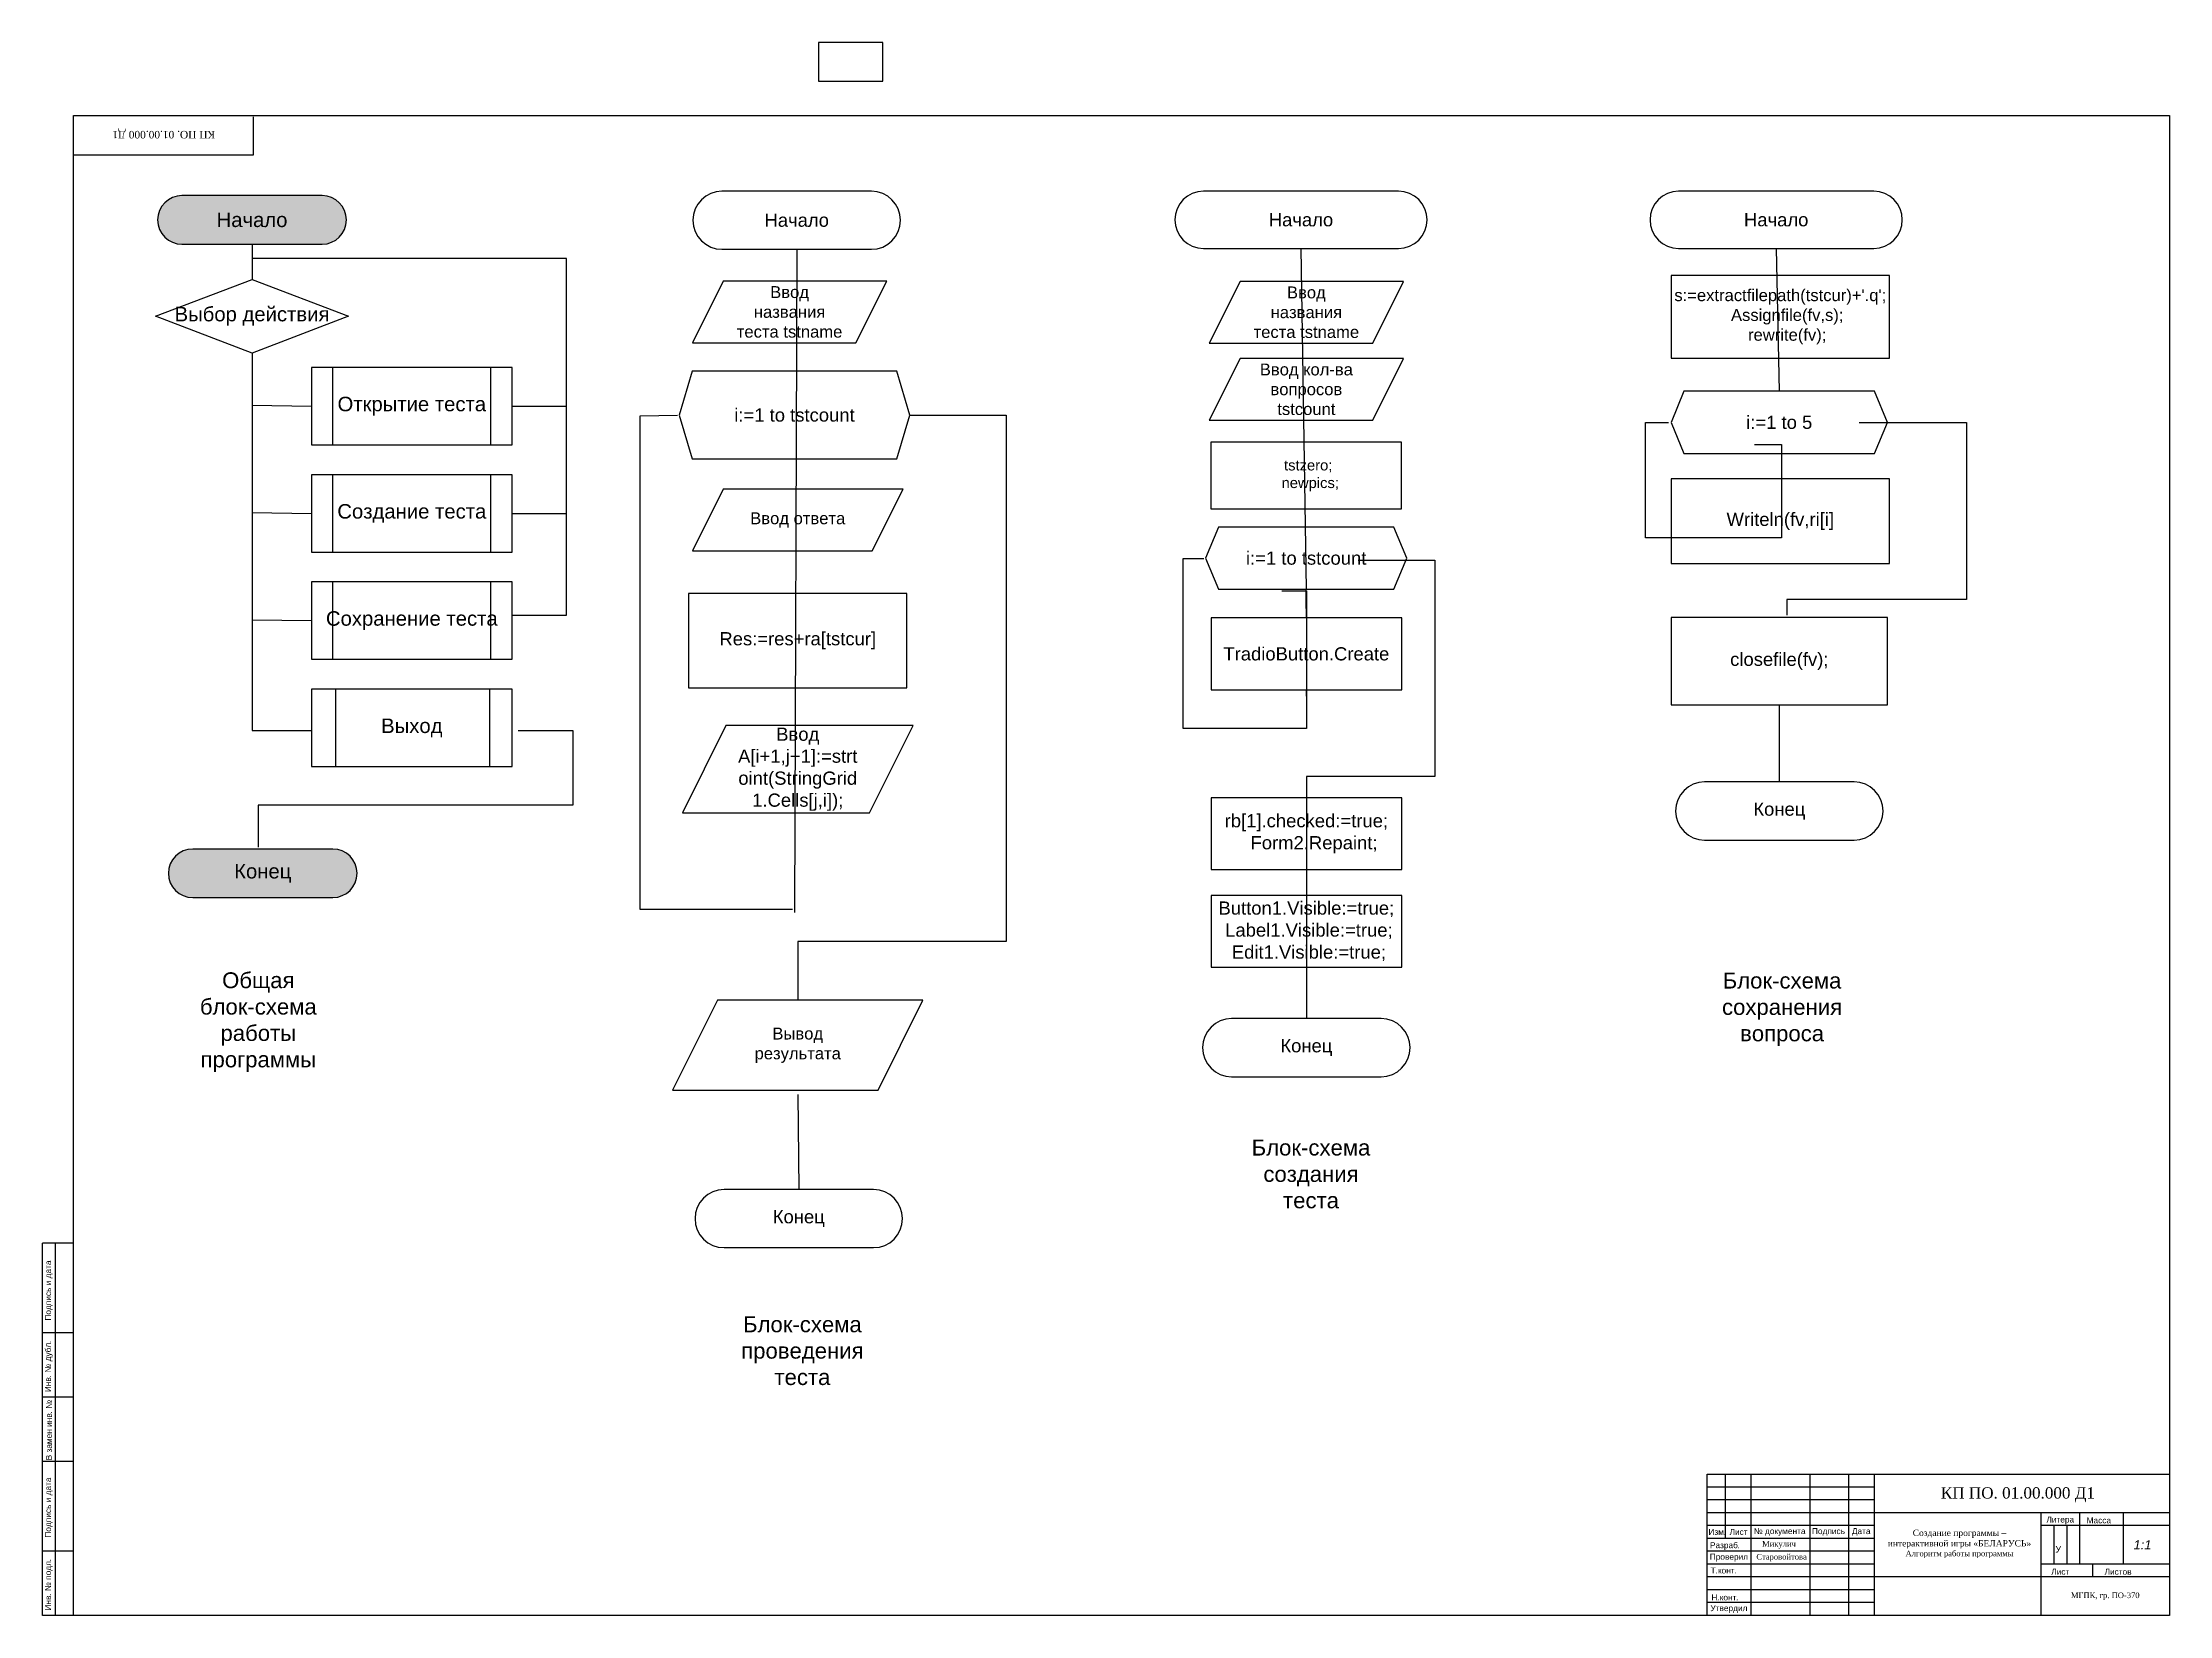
# Model space of a CAD drawing. Extents: x 6 to 834, y 6 to 618.
import ezdxf

# ---------------------------------------------------------------- set-up
doc = ezdxf.new("R2010")
doc.units = 0
doc.header["$MEASUREMENT"] = 0
doc.layers.get('0').update_dxf_attribs({"linetype": 'CONTINUOUS'})
for name, color, linetype in [('CONNECTOR', 7, 'CONTINUOUS'), ('FLOWCHART', 7, 'CONTINUOUS'), ('Блок-схема', 7, 'CONTINUOUS')]:
    doc.layers.add(name, color=color, linetype=linetype)
doc.styles.get("Standard").update_dxf_attribs({"font": 'txt.shx'})

msp = doc.modelspace()

# ---------------------------------------------------------------- hatches: boundary and pattern name
at = {"layer": 'FLOWCHART'}
for points in [[(60.26, 539.39), (114.84, 539.39, 1), (114.84, 558.29), (60.26, 558.29, 1)], [(64.45, 285), (119.02, 285, 1), (119.02, 303.89), (64.45, 303.89, 1)]]:
    msp.add_hatch(color=7, dxfattribs=at).paths.add_polyline_path(points)

# ---------------------------------------------------------------- linework, layer by layer
at = {"color": 7, "linetype": 'CONTINUOUS'}
for p, q in [((18, 5.5), (18, 589.5)), ((88, 589), (88, 574)), ((88, 574), (18, 574)), ((87.55, 539.39), (87.55, 525.63)), ((299.6, 537.4), (298.73, 279.25)), ((495.9, 537.73), (497.92, 405.03)), ((680.9, 537.73), (682.09, 482.1)), ((118.85, 491.37), (118.85, 461.26)), ((180.38, 491.37), (180.38, 461.26)), ((87.55, 476.65), (110.74, 476.31)), ((188.78, 476.31), (210, 476.31)), ((118.85, 449.62), (118.85, 419.51)), ((180.38, 449.62), (180.38, 419.51)), ((87.55, 434.9), (110.74, 434.56)), ((188.78, 434.56), (210, 434.56)), ((118.85, 407.87), (118.85, 377.76)), ((180.38, 407.87), (180.38, 377.76)), ((87.55, 393.16), (110.74, 392.82)), ((120, 366.12), (120, 336.01)), ((180, 366.12), (180, 336.01)), ((682.12, 360), (682.12, 330)), ((498, 332.18), (498, 237.87)), ((381.11, 267.86), (300, 267.86)), ((300, 267.86), (300, 245)), ((300, 208.33), (300.4, 171.3)), ((6, 5.5), (6, 150.5)), ((18, 150.5), (6, 150.5)), ((11, 5.5), (11, 150.5)), ((18, 115.5), (6, 115.5)), ((18, 90.5), (6, 90.5)), ((18, 65.5), (6, 65.5)), ((654, 5.5), (654, 60.5)), ((654, 60.5), (834, 60.5)), ((661, 60.5), (661, 35.5)), ((671, 60.5), (671, 5.5)), ((694, 60.5), (694, 5.5)), ((709, 60.5), (709, 5.5)), ((719, 60.5), (719, 5.5)), ((719, 55.5), (654, 55.5)), ((719, 50.5), (654, 50.5)), ((834, 45.5), (654, 45.5)), ((784, 5.5), (784, 45.5)), ((799, 45.5), (799, 25.5)), ((816, 45.5), (816, 25.5)), ((719, 40.5), (654, 40.5)), ((719, 35.5), (654, 35.5)), ((789, 40.5), (789, 25.5)), ((794, 40.5), (794, 25.5)), ((18, 30.5), (6, 30.5)), ((719, 30.5), (654, 30.5)), ((719, 25.5), (654, 25.5)), ((804, 25.5), (804, 20.5)), ((834, 20.5), (654, 20.5)), ((719, 15.5), (654, 15.5)), ((719, 10.5), (654, 10.5)), ((18, 5.5), (6, 5.5)), ((834, 5.5), (18, 5.5))]:
    msp.add_line(p, q, dxfattribs=at)
for points in [[(18, 589.5), (834, 589.5), (834, 5.5)], [(188.78, 395), (210, 395), (210, 533.8), (87.55, 533.8)], [(87.55, 497), (87.55, 350), (110.41, 350)], [(298, 280.39), (238.71, 280.39), (238.71, 472.56), (253.14, 472.84)], [(343.59, 472.84), (381.11, 472.84), (381.11, 267.86)], [(672.5, 461.43), (683, 461.43), (683, 425), (630, 425), (630, 470), (638.93, 470)], [(713.19, 470), (755, 470), (755, 401.05), (685, 401.05), (685, 395)], [(488.49, 404.37), (498, 404.37), (498, 350.87), (450, 350.87), (450, 416.95), (458.09, 416.95)], [(518.14, 416.36), (548, 416.36), (548, 332.18), (498, 332.18), (498, 324.8)], [(191.22, 350), (212.45, 350), (212.45, 320.97), (90, 320.97), (90, 304.65)], [(834, 40.5), (789, 40.5), (784, 40.5)], [(834, 25.5), (789, 25.5), (784, 25.5)]]:
    msp.add_lwpolyline(points, dxfattribs=at)
at = {"layer": 'CONNECTOR', "linetype": 'CONTINUOUS'}
msp.add_lwpolyline([(498, 393.85), (498, 397.6), (497.92, 397.6), (497.92, 405.03)], dxfattribs=at)
msp.add_lwpolyline([(498, 365.87), (498, 363.37)], close=True, dxfattribs=at)
at = {"layer": 'FLOWCHART', "linetype": 'CONTINUOUS'}
for points in [[(60.26, 539.39), (114.84, 539.39, 1), (114.84, 558.29), (60.26, 558.29, 1)], [(270.5, 537.4), (328.7, 537.4, 1), (328.7, 560), (270.5, 560, 1)], [(457.93, 537.73), (533.87, 537.73, 1), (533.87, 560), (457.93, 560, 1)], [(642.93, 537.73), (718.87, 537.73, 1), (718.87, 560), (642.93, 560, 1)], [(653.02, 307.4), (711.22, 307.4, 1), (711.22, 330), (653.02, 330, 1)], [(64.45, 285), (119.02, 285, 1), (119.02, 303.89), (64.45, 303.89, 1)], [(468.9, 215.27), (527.1, 215.27, 1), (527.1, 237.87), (468.9, 237.87, 1)], [(271.3, 148.7), (329.5, 148.7, 1), (329.5, 171.3), (271.3, 171.3, 1)]]:
    msp.add_lwpolyline(points, format="xyb", close=True, dxfattribs=at)
for points in [[(50, 511.32), (87.55, 525.63), (125.1, 511.32), (87.55, 497)], [(259, 501), (322.65, 501), (334.65, 525), (271, 525)], [(460.18, 500.87), (523.82, 500.87), (535.82, 524.87), (472.18, 524.87)], [(640, 495), (725, 495), (725, 527.23), (640, 527.23)], [(110.74, 461.26), (188.78, 461.26), (188.78, 491.37), (110.74, 491.37)], [(258.87, 455.76), (338.59, 455.76), (343.59, 472.84), (338.59, 489.92), (258.87, 489.92), (253.87, 472.84)], [(460.18, 470.87), (523.82, 470.87), (535.82, 494.87), (472.18, 494.87)], [(645, 457.9), (719.18, 457.9), (724.18, 470), (719.18, 482.1), (645, 482.1), (640, 470)], [(460.81, 436.32), (535.04, 436.32), (535.04, 462.29), (460.81, 462.29)], [(110.74, 419.51), (188.78, 419.51), (188.78, 449.62), (110.74, 449.62)], [(640, 415), (725, 415), (725, 447.98), (640, 447.98)], [(259, 420), (329, 420), (341, 444), (271, 444)], [(463.74, 405.03), (532.1, 405.03), (537.1, 417.13), (532.1, 429.23), (463.74, 429.23), (458.74, 417.13)], [(110.74, 377.76), (188.78, 377.76), (188.78, 407.87), (110.74, 407.87)], [(257.5, 366.66), (342.5, 366.66), (342.5, 403.34), (257.5, 403.34)], [(460.88, 365.87), (535.12, 365.87), (535.12, 393.85), (460.88, 393.85)], [(640, 360), (724.23, 360), (724.23, 393.99), (640, 393.99)], [(110.74, 336.01), (188.78, 336.01), (188.78, 366.12), (110.74, 366.12)], [(255.09, 318.05), (327.97, 318.05), (344.91, 351.95), (272.03, 351.95)], [(460.88, 295.87), (535.12, 295.87), (535.12, 323.85), (460.88, 323.85)], [(460.88, 257.89), (535.12, 257.89), (535.12, 285.87), (460.88, 285.87)], [(251.25, 210), (331.25, 210), (348.75, 245), (268.75, 245)]]:
    msp.add_lwpolyline(points, close=True, dxfattribs=at)
at = {"layer": 'Блок-схема', "linetype": 'CONTINUOUS'}
msp.add_lwpolyline([(308.1, 602.89), (333.1, 602.89), (333.1, 617.89), (308.1, 617.89)], close=True, dxfattribs=at)

# ---------------------------------------------------------------- texts
at = {"attachment_point": 5}
for s, insert, char_height, width, rotation in [('\\C7;\\fTimes New Roman|b0|i0|;\\H2.9352437481284;КП ПО. 01.00.000 Д1', (53.19, 582.5), 2.9352, 83.625, 180), ('\\C7;\\fArial|b0|i0|;\\H2.3114868164063;Подпись\\fArial|b0|i1|; \\fArial|b0|i0|;и\\fArial|b0|i1|; \\fArial|b0|i0|;дата', (8.5, 132), 2.31149, 35, 90), ('\\C7;\\fArial|b0|i0|;\\H2.3114868164063;Инв\\fArial|b0|i1|;. \\fArial|b0|i0|;№\\fArial|b0|i1|; \\fArial|b0|i0|;дубл\\fArial|b0|i1|;.', (8.5, 102.5), 2.31149, 25, 90), ('\\C7;\\fArial|b0|i0|;\\H2.3114868164063;В\\fArial|b0|i1|; \\fArial|b0|i0|;замен\\fArial|b0|i1|; \\fArial|b0|i0|;инв\\fArial|b0|i1|;. \\fArial|b0|i0|;№', (8.5, 77.69), 2.31149, 28.375, 90), ('\\C7;\\fArial|b0|i0|;\\H2.3114868164063;Подпись\\fArial|b0|i1|; \\fArial|b0|i0|;и\\fArial|b0|i1|; \\fArial|b0|i0|;дата', (8.5, 47.5), 2.31149, 35, 90), ('\\C7;\\fArial|b0|i0|;\\H2.3114868164063;Инв\\fArial|b0|i1|;. \\fArial|b0|i0|;№\\fArial|b0|i1|; \\fArial|b0|i0|;подл\\fArial|b0|i1|;.', (8.5, 17.5), 2.31149, 25, 90)]:
    msp.add_mtext(s, dxfattribs=dict(at, insert=insert, char_height=char_height, width=width, rotation=rotation))
for s, insert, char_height, width in [('\\C7;\\fArial|b0|i0|;\\H6.1639413300902;Общая \\Pблок-схема \\Pработы \\Pпрограммы', (90, 236.47), 6.1639, 53.6222), ('\\C7;\\fArial|b0|i0|;\\H6.1639413300902;Блок-схема \\Pсохранения \\Pвопроса', (683.19, 241.47), 6.1639, 53.6222), ('\\C7;\\fArial|b0|i0|;\\H6.1639413300902;Блок-схема \\Pсоздания \\Pтеста', (499.81, 177.34), 6.1639, 53.6222), ('\\C7;\\fArial|b0|i0|;\\H6.1639413300902;Блок-схема \\Pпроведения \\Pтеста', (301.81, 108.53), 6.1639, 53.6222), ('\\C7;\\fTimes New Roman|b0|i0|;\\H4.40283203125;КП ПО. 01.00.000 Д1', (775, 52.5), 4.4028, 105.5), ('\\C7;\\fArial|b0|i0|;\\H2.3114868164063;Литера', (791.5, 42.5), 2.3115, 21), ('\\C7;\\fArial|b0|i0|;\\H2.3114868164063;Масса', (806.5, 42.5), 2.3115, 21), ('\\C7;\\fArial|b0|i0|;\\H2.3114868164063;Изм\\fArial|b0|i1|;.', (658, 38), 2.3115, 10), ('\\C7;\\fArial|b0|i0|;\\H2.3114868164063;Разраб\\fArial|b0|i1|;.', (661, 32.5), 2.3115, 23), ('\\C7;\\fArial|b0|i0|;\\H2.3114868164063;Лист', (666.25, 38), 2.3115, 13.5), ('\\C7;\\fArial|b0|i0|;\\H2.3114868164063;№\\fArial|b0|i1|; \\fArial|b0|i0|;документа', (682.25, 38), 2.3115, 25.5), ('\\C7;\\fTimes New Roman|b0|i0|;\\H2.201416015625;Микулич', (682, 33), 2.2014, 26), ('\\C7;\\fArial|b0|i0|;\\H2.3114868164063;Подпись', (701.25, 38), 2.3115, 16.5), ('\\C7;\\fArial|b0|i0|;\\H2.3114868164063;Дата', (714, 38), 2.3115, 13), ('\\C7;\\fTimes New Roman|b0|i0|;\\H2.4460252597928;Создание программы – \\Pинтерактивной игры «БЕЛАРУСЬ»\\P\\H2.201416015625;Алгоритм работы программы', (752.25, 33.36), 2.446, 69.5), ('\\C7;\\fArial|b0|i1|;\\H3.5956148073077;1:1', (823.5, 33), 3.5956, 17), ('\\C7;\\fArial|b0|i0|;\\H2.3114868164063;Проверил', (662.5, 28), 2.3115, 23), ('\\C7;\\fTimes New Roman|b0|i0|;\\H2.201416015625;Старовойтова', (683, 28), 2.2014, 26), ('\\C7;\\fArial|b0|i0|;\\H2.5683265227824;У', (790.71, 31.29), 2.5683, 6.5897), ('\\C7;\\fArial|b0|i0|;\\H2.3114868164063;Т\\fArial|b0|i1|;.\\fArial|b0|i0|;конт\\fArial|b0|i1|;.', (660.5, 23), 2.3115, 23), ('\\C7;\\fArial|b0|i0|;\\H2.3114868164063;Лист', (791.5, 22.5), 2.3115, 21), ('\\C7;\\fArial|b0|i0|;\\H2.3114868164063;Листов', (814, 22.5), 2.3115, 21), ('\\C7;\\fArial|b0|i0|;\\H2.3114868164063;Утвердил', (662.5, 8), 2.3115, 23), ('\\C7;\\fArial|b0|i0|;\\H2.3114868164063;Н\\fArial|b0|i1|;.\\fArial|b0|i0|;конт\\fArial|b0|i1|;.', (661, 12.5), 2.3115, 23), ('\\C7;\\fTimes New Roman|b0|i0|;\\H2.201416015625;МГПК, гр. ПО-370', (809, 13), 2.2014, 50)]:
    msp.add_mtext(s, dxfattribs=dict(at, insert=insert, char_height=char_height, width=width))
at = {"layer": 'FLOWCHART', "attachment_point": 5}
for s, insert, char_height, width in [('\\C7;\\fArial|b0|i0|;\\H5.6503324583173;Начало', (87.55, 548.84), 5.6503, 73.4694), ('\\C7;\\fArial|b0|i0|;\\H5.1366530455649;Начало', (299.6, 548.7), 5.1367, 80.7936), ('\\C7;\\fArial|b0|i0|;\\H5.1366530455649;Начало', (495.9, 548.87), 5.1367, 98.2025), ('\\C7;\\fArial|b0|i0|;\\H5.1366530455649;Начало', (680.9, 548.87), 5.1367, 98.2025), ('\\C7;\\fArial|b0|i0|;\\H4.6229736328125;Ввод \\Pназвания \\Pтеста tstname', (296.82, 513), 4.623, 42.431), ('\\C7;\\fArial|b0|i0|;\\H4.6229736328125;Ввод \\Pназвания \\Pтеста tstname', (498, 512.87), 4.623, 42.431), ("\\C7;\\fArial|b0|i0|;\\H4.6229736328125;s:=extractfilepath(tstcur)+'.q';\\P   Assignfile(fv,s);\\P   rewrite(fv);", (682.5, 511.12), 4.623, 85), ('\\C7;\\fArial|b0|i0|;\\H5.6503324583173;Выбор действия', (87.55, 511.32), 5.6503, 62.585), ('\\C7;\\fArial|b0|i0|;\\H4.6229736328125;Ввод кол-ва \\Pвопросов \\Ptstcount', (498, 482.87), 4.623, 42.431), ('\\C7;\\fArial|b0|i0|;\\H5.6503324583173;Открытие теста', (149.76, 476.31), 5.6503, 78.0345), ('\\C7;\\fArial|b0|i0|;\\H5.1366530455649;i:=1 to tstcount', (298.73, 472.84), 5.1367, 79.7222), ('\\C7;\\fArial|b0|i0|;\\H5.1366530455649;i:=1 to 5', (682.09, 470), 5.1367, 74.1789), ('\\C7;\\fArial|b0|i0|;\\H4.1092942200601; tstzero;\\P  newpics;', (497.92, 449.3), 4.1093, 74.2337), ('\\C7;\\fArial|b0|i0|;\\H5.6503324583173;Создание теста', (149.76, 434.56), 5.6503, 78.0345), ('\\C7;\\fArial|b0|i0|;\\H4.6229736328125;Ввод ответа', (300, 432), 4.623, 46.6667), ('\\C7;\\fArial|b0|i0|;\\H5.1366530455649;Writeln(fv,ri[i]', (682.5, 431.49), 5.1367, 85), ('\\C7;\\fArial|b0|i0|;\\H5.1366530455649;i:=1 to tstcount', (497.92, 417.13), 5.1367, 68.3578), ('\\C7;\\fArial|b0|i0|;\\H5.6503324583173;Сохранение теста', (149.76, 392.82), 5.6503, 78.0345), ('\\C7;\\fArial|b0|i0|;\\H5.1366530455649;Res:=res+ra[tstcur]', (300, 385), 5.1367, 85), ('\\C7;\\fArial|b0|i0|;\\H5.1366530455649;TradioButton.Create', (498, 379.86), 5.1367, 74.2337), ('\\C7;\\fArial|b0|i0|;\\H5.1366530455649;closefile(fv);', (682.12, 377), 5.1367, 84.2337), ('\\C7;\\fArial|b0|i0|;\\H5.6503324583173;Выход', (149.76, 351.07), 5.6503, 78.0345), ('\\C7;\\fArial|b0|i0|;\\H5.1366530455649;Ввод\\PA[i+1,j+1]:=strt\\Point(StringGrid\\P1.Cells[j,i]);', (300, 335), 5.1367, 48.5849), ('\\C7;\\fArial|b0|i0|;\\H5.1366530455649;rb[1].checked:=true;\\P   Form2.Repaint;', (498, 309.86), 5.1367, 74.2337), ('\\C7;\\fArial|b0|i0|;\\H5.1366530455649;Конец', (682.12, 318.7), 5.1367, 80.7936), ('\\C7;\\fArial|b0|i0|;\\H5.6503324583173;Конец', (91.73, 294.45), 5.6503, 73.4694), ('\\C7;\\fArial|b0|i0|;\\H5.1366530455649;Button1.Visible:=true;\\P Label1.Visible:=true;\\P Edit1.Visible:=true;', (498, 271.88), 5.1367, 74.2337), ('\\C7;\\fArial|b0|i0|;\\H4.6229736328125;Вывод \\Pрезультата', (300, 227.5), 4.623, 53.3333), ('\\C7;\\fArial|b0|i0|;\\H5.1366530455649;Конец', (498, 226.57), 5.1367, 80.7936), ('\\C7;\\fArial|b0|i0|;\\H5.1366530455649;Конец', (300.4, 160), 5.1367, 80.7936)]:
    msp.add_mtext(s, dxfattribs=dict(at, insert=insert, char_height=char_height, width=width))

doc.saveas('drawing.dxf')
